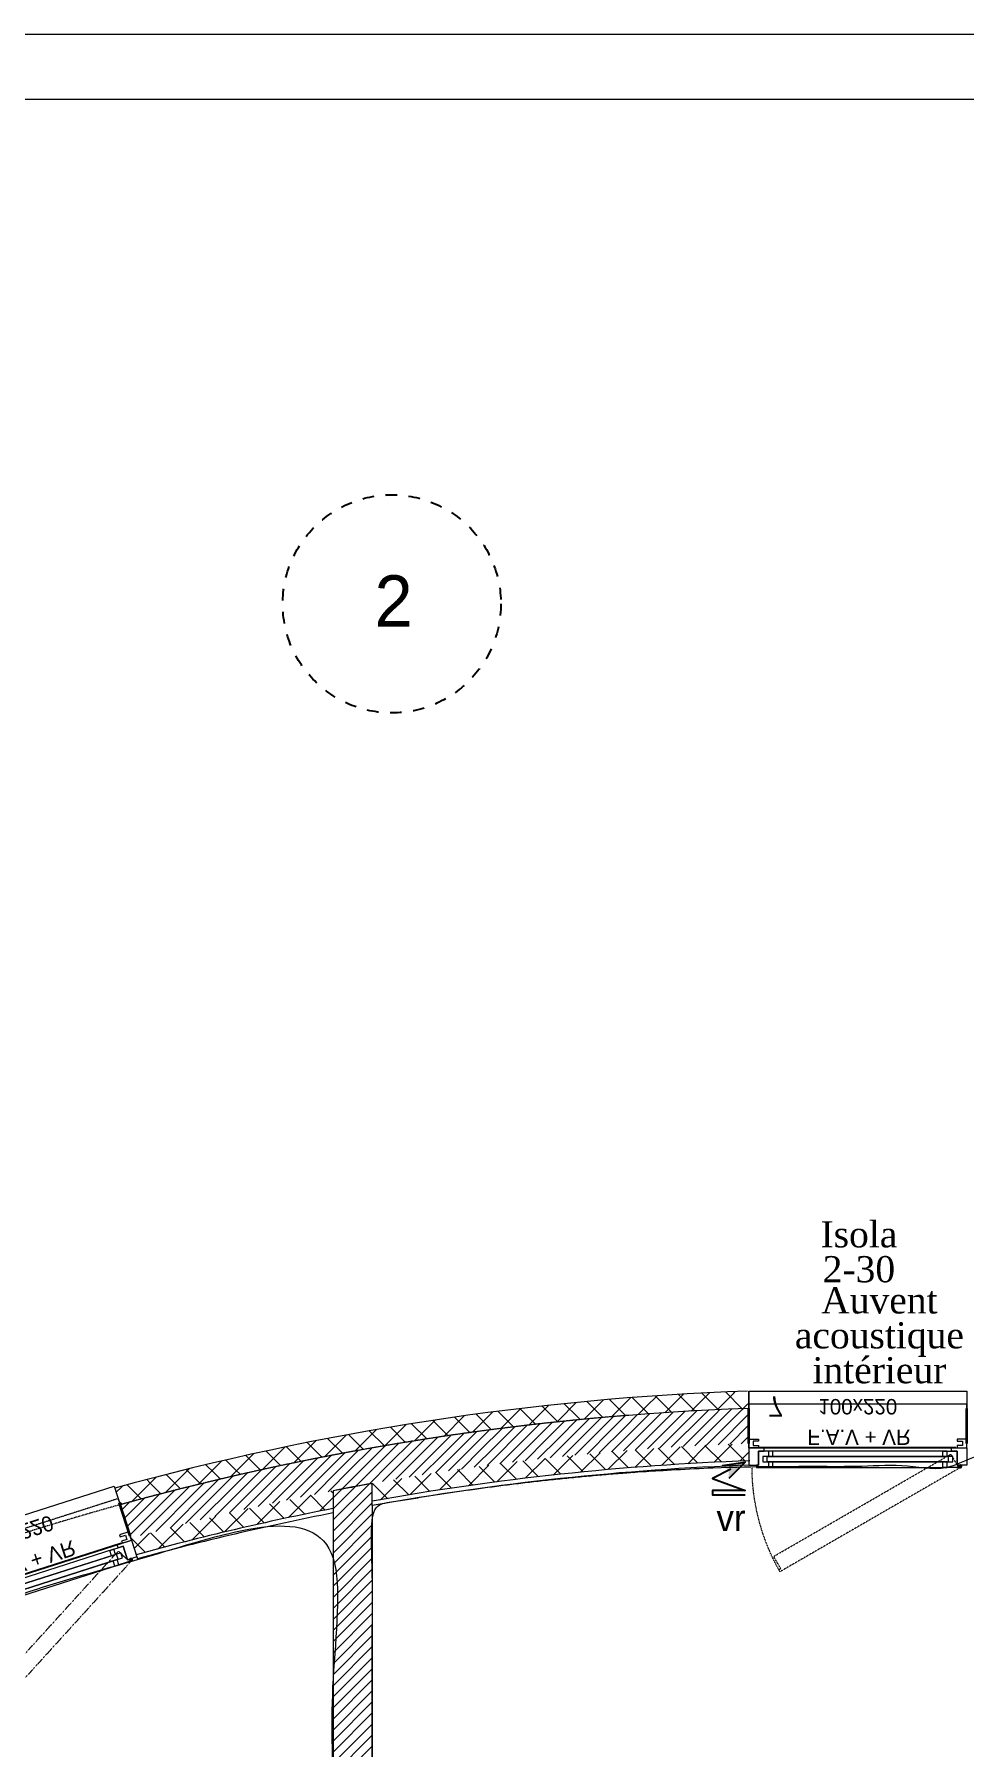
# Model space of a CAD drawing. Header units: centimetres. Extents: x 1724 to 19617, y -6503 to 8072.
# Drawn here: x 4297 to 4724, y 5346 to 6132 of the extents above; entities that cross this region are included whole.
import ezdxf

# ---------------------------------------------------------------- set-up
doc = ezdxf.new("R2010")
doc.units = ezdxf.units.CM
for name, pattern in [('Style de ligne -14', [0.147638, 0.098425, -0.049213]), ('Style de ligne -17', [0.347222, 0.20828, -0.138942]), ('Style de ligne -18', [0.164042, 0.054681, -0.109361]), ('VW-01', [0.41656, 0.20828, -0.20828])]:
    doc.linetypes.add(name, pattern=pattern)
doc.layers.add('B GÈnÈral', color=7, linetype='Continuous', lineweight=5)
doc.layers.add('prlm-ZCARTOUCHE', color=181, linetype='Continuous', lineweight=13)
for name, color, linetype in [('B Général', 252, 'Continuous'), ('C ANNOTATIONS-prestations', 252, 'Continuous'), ('D SURFACES-shab', 252, 'Continuous'), ('prlm-ELEC-CFO', 1, 'Continuous'), ('prlm-VMC', 93, 'Continuous')]:
    doc.layers.add(name, color=color, linetype=linetype)
doc.styles.add('Eurostile', font='Eurosti.TTF')
doc.styles.add('Eurostile (bold)', font='Eurostib.TTF')
doc.styles.add('prlm-elec-cfo', font='comic.ttf', dxfattribs={"height": 12})
doc.styles.add('prlm-vmc', font='pala.ttf', dxfattribs={"height": 14})
pattern_1 = [(225, (0.046, -2.938), (5.656854, -5.656854), []), (315, (0.046, -2.938), (-5.656854, -5.656854), [])]
pattern_2 = [(45, (0.0456, -2.938), (2.4253472, -2.6458333), [])]
pattern_3 = [(45, (0.046, -2.938), (-5.656854, 5.656854), []), (135, (0.046, -2.938), (5.656854, 5.656854), [])]

# ---------------------------------------------------------------- blocks, each defined once
blk = doc.blocks.new('xi.VR')
at = {"layer": 'prlm-ELEC-CFO', "lineweight": 5}
blk.add_hatch(color=0, dxfattribs=at).paths.add_polyline_path([(-3, 6), (-0.1, 3.7), (0, 0), (7.5, 7.5)])
at = {"layer": 'prlm-ELEC-CFO', "color": 0}
for points in [[(0.95, 4.23), (-7.5, 0), (7.5, -5.5), (-7.5, -5.5), (-7.5, -7.5), (7.5, -7.5)], [(-3, 6), (7.5, 7.5), (0, 0)]]:
    blk.add_lwpolyline(points, dxfattribs=at)
blk = doc.blocks.new('F 100x220 (all. vitrée fixe) + VR')
at = {"layer": 'B Général'}
blk.add_line((45, 9), (-45, 9), dxfattribs=at)
at = {"layer": 'B Général', "color": 7, "linetype": 'Continuous', "lineweight": 35}
for p, q in [((-50, 7), (-50, -9)), ((50, 7), (50, -9))]:
    blk.add_line(p, q, dxfattribs=at)
at = {"layer": 'B Général', "color": 7, "linetype": 'Style de ligne -14', "lineweight": 5, "flags": 128}
blk.add_lwpolyline([(-35.69, 65.82), (-36.19, 64.95), (-35.32, 64.45), (-38.57, 58.82), (42.63, 11.94), (45.88, 17.57), (46.75, 17.07), (47.25, 17.93)], close=True, dxfattribs=at)
at = {"layer": 'B Général', "lineweight": 5, "flags": 128}
for points in [[(-43, 10.5), (-43, 9), (-50, 9), (-50, 17), (-45.5, 17), (-45.5, 10.5)], [(-41, 18), (41, 18), (41, 15.5), (-41, 15.5)], [(43, 10.5), (43, 9), (50, 9), (50, 17), (45.5, 17), (45.5, 10.5)], [(-50, 9), (-50, 5), (-45.5, 5), (-45.5, 6), (-48, 6), (-48, 8), (-45.5, 8), (-45.5, 9)], [(-43.5, 15.5), (43.5, 15.5), (43.5, 13), (-43.5, 13)], [(-41, 13), (41, 13), (41, 10.5), (-41, 10.5)], [(50, 9), (50, 5), (45.5, 5), (45.5, 6), (48, 6), (48, 8), (45.5, 8), (45.5, 9)]]:
    blk.add_lwpolyline(points, close=True, dxfattribs=at)
at = {"layer": 'B Général', "color": 7, "linetype": 'Continuous', "lineweight": 5, "flags": 128}
for points in [[(-39, 15.5), (-41.5, 15.5), (-41.5, 13), (-39, 13), (-39, 10.5), (-45.5, 10.5), (-45.5, 17), (-46.5, 17), (-46.5, 18), (-39, 18)], [(39, 15.5), (41.5, 15.5), (41.5, 13), (39, 13), (39, 10.5), (45.5, 10.5), (45.5, 17), (46.5, 17), (46.5, 18), (39, 18)]]:
    blk.add_lwpolyline(points, close=True, dxfattribs=at)
at = {"layer": 'B Général', "color": 7, "linetype": 'Style de ligne -17', "lineweight": 5, "flags": 128}
blk.add_lwpolyline([(-50, 9), (50, 9), (50, -11), (-50, -11)], close=True, dxfattribs=at)
at = {"layer": 'B Général', "lineweight": 13, "flags": 128}
blk.add_lwpolyline([(-50, -9), (-50, -17), (50, -17), (50, -9)], dxfattribs=at)
at = {"layer": 'B Général'}
blk.add_circle((47, 17.5), 0.5, dxfattribs=at)
at = {"layer": 'B Général', "color": 7, "linetype": 'Style de ligne -18', "lineweight": 5}
blk.add_arc((49, 17.5), 97.5, 150.29382, 179.70618, dxfattribs=at)
at = {"layer": 'B Général', "color": 7, "insert": (-23.11, 7.69), "char_height": 7.049, "attachment_point": 1, "line_spacing_factor": 0.895453, "style": 'Eurostile'}
blk.add_mtext('F.A.V + VR', dxfattribs=at)
at = {"layer": 'C ANNOTATIONS-prestations', "insert": (-41.15, -5.2), "char_height": 9.4, "attachment_point": 1, "rotation": 360, "line_spacing_factor": 0.895453, "style": 'Eurostile (bold)'}
blk.add_mtext('7', dxfattribs=at)
at = {"layer": 'C ANNOTATIONS-prestations', "insert": (0, -6.31), "char_height": 7.049, "width": 100, "attachment_point": 2, "rotation": 360, "line_spacing_factor": 0.895453, "style": 'Eurostile'}
blk.add_mtext('100x220', dxfattribs=at)

msp = doc.modelspace()

# ---------------------------------------------------------------- hatches: boundary and pattern name
at = {"layer": 'B GÈnÈral', "linetype": 'Continuous', "lineweight": 5, "true_color": 0x808080}
h = msp.add_hatch(dxfattribs=at)
h.set_pattern_fill('02_ISOLANT', color=8, angle=180, style=0, pattern_type=2)
h.set_pattern_definition(pattern_1)
h.paths.add_polyline_path([(4624.567, 5501.438), (4624.567, 5509.438), (4624.567, 5509.438), (4624.567, 5501.438)])
at = {"layer": 'B GÈnÈral', "linetype": 'Continuous', "lineweight": 5}
h = msp.add_hatch(dxfattribs=at)
h.set_pattern_fill('50_BETON', style=0, pattern_type=2)
h.set_pattern_definition(pattern_2)
h.paths.add_polyline_path([(4624.567, 5485.438), (4624.567, 5501.438), (4624.567, 5501.438), (4624.567, 5485.438)])
at = {"layer": 'B GÈnÈral', "linetype": 'Continuous', "lineweight": 5, "true_color": 0x808080}
h = msp.add_hatch(dxfattribs=at)
h.set_pattern_fill('02_ISOLANT', color=8, angle=180, style=0, pattern_type=2)
h.set_pattern_definition(pattern_1)
h.paths.add_polyline_path([(4624.567, 5477.438), (4624.567, 5485.438), (4624.567, 5485.438), (4624.567, 5477.438)])
h = msp.add_hatch(dxfattribs=at)
h.set_pattern_fill('02_ISOLANT', color=8, style=0, pattern_type=2)
h.set_pattern_definition(pattern_3)
edge = h.paths.add_edge_path()
edge.add_line((4434.01, 5455.597), (4434.01, 5463.747))
edge.add_arc((4667.805, 4257.468), 1228.726, 100.968768, 105.407411)
edge.add_line((4341.356, 5442.035), (4343.795, 5434.409))
edge.add_arc((4667.805, 4257.468), 1220.726, 101.041552, 105.392118, ccw=False)
h = msp.add_hatch(dxfattribs=at)
h.set_pattern_fill('02_ISOLANT', color=8, style=0, pattern_type=2)
h.set_pattern_definition(pattern_3)
edge = h.paths.add_edge_path()
edge.add_line((4434.01, 5463.747), (4452.01, 5467.097))
edge.add_arc((4667.805, 4257.468), 1228.726, 100.115006, 100.968768)
edge.add_line((4434.01, 5463.747), (4434.01, 5463.747))
at = {"layer": 'B GÈnÈral', "linetype": 'Continuous', "lineweight": 5}
h = msp.add_hatch(dxfattribs=at)
h.set_pattern_fill('50_BETON', style=0, pattern_type=2)
h.set_pattern_definition(pattern_2)
h.paths.add_polyline_path([(4452.01, 5019.776), (4452.01, 5467.097), (4434.01, 5463.747), (4434.01, 5019.776)])

# ---------------------------------------------------------------- linework, layer by layer
at = {"layer": 'B Général', "color": 7, "linetype": 'Continuous', "lineweight": 13}
for p, q in [((4624.567, 5509.438), (4624.567, 5475.438)), ((4334.037, 5464.913), (4344.405, 5432.503))]:
    msp.add_line(p, q, dxfattribs=at)
at = {"layer": 'B Général', "color": 7, "linetype": 'Continuous', "lineweight": 18}
for p, q in [((4452.01, 5467.097), (4434.01, 5463.747)), ((4434.01, 5463.747), (4434.01, 5453.559)), ((4452.01, 5456.937), (4452.01, 5467.097)), ((4434.01, 5453.559), (4434.01, 5019.776)), ((4452.01, 5456.937), (4452.01, 5019.776))]:
    msp.add_line(p, q, dxfattribs=at)
at = {"layer": 'B Général', "color": 7, "linetype": 'Continuous', "lineweight": 5}
for p, q in [((4434.01, 5453.559), (4434.01, 5019.776)), ((4452.01, 5456.937), (4452.01, 5019.776))]:
    msp.add_line(p, q, dxfattribs=at)
at = {"layer": 'B Général', "color": 1, "linetype": 'VW-01', "lineweight": 5, "true_color": 0xff0000, "flags": 128}
msp.add_lwpolyline([(4569.481, 5498.311, 0.2972461), (3492.697, 4667.872), (3431.643, 4464.48)], format="xyb", dxfattribs=at)
at = {"layer": 'B Général', "linetype": 'VW-01', "ltscale": 25.4}
msp.add_circle((4460.948, 5870.389), 50, dxfattribs=at)
at = {"layer": 'B Général', "color": 7, "linetype": 'Continuous', "lineweight": 5}
for radius, start, end in [(1252.726, 92.005161, 105.452115), (1228.726, 100.115006, 100.968768), (1228.726, 100.115006, 100.968768), (1228.726, 100.115006, 100.968768), (1220.726, 101.041552, 105.392118), (1220.726, 101.041552, 105.392118), (1218.726, 101.0599, 105.388264)]:
    msp.add_arc((4667.805, 4257.468), radius, start, end, dxfattribs=at)
at = {"layer": 'B Général', "color": 7, "linetype": 'Continuous', "lineweight": 13}
for radius, start, end in [(1252.726, 92.005161, 105.452115), (1218.726, 101.0599, 105.388264)]:
    msp.add_arc((4667.805, 4257.468), radius, start, end, dxfattribs=at)
at = {"layer": 'B Général', "color": 7, "linetype": 'Continuous', "lineweight": 18}
msp.add_arc((4667.805, 4257.468), 1228.726, 100.115006, 100.968768, dxfattribs=at)
msp.add_arc((4667.805, 4257.468), 1228.726, 100.115006, 100.968768, dxfattribs=at)
msp.add_arc((4667.805, 4257.468), 1228.726, 100.115006, 100.968768, dxfattribs=at)
at = {"layer": 'D SURFACES-shab', "lineweight": 18}
msp.add_open_spline([(4152.77, 5061.754), (4152.77, 5047.265), (4152.77, 5032.777), (4225.408, 5032.777), (4298.045, 5032.777), (4298.045, 5028.777), (4298.045, 5024.777), (4366.028, 5024.777), (4434.01, 5024.777), (4434.01, 5239.168), (4434.01, 5453.559), (4247.172, 5417.078), (4072.551, 5320.659), (4072.551, 5191.206), (4072.551, 5061.754), (4112.661, 5061.754), (4152.77, 5061.754)], degree=2, knots=[0, 0, 0, 1, 1, 2, 2, 3, 3, 4, 4, 5, 5, 6, 6, 7, 7, 8, 8, 8], dxfattribs=at)

# ---------------------------------------------------------------- block references
at = {"layer": 'B Général', "color": 7, "xscale": -1, "rotation": 197.7395661318826}
msp.add_blockref('F 100x220 (all. vitrée fixe) + VR', (4291.29, 5434.437), dxfattribs=at)
at = {"layer": 'prlm-ELEC-CFO'}
msp.add_blockref('xi.VR', (4615.446, 5469.357), dxfattribs=at)

# ---------------------------------------------------------------- texts
at = {"layer": 'B Général', "insert": (4453.03, 5883.478), "char_height": 23.496, "attachment_point": 1, "line_spacing_factor": 0.895453, "style": 'Eurostile'}
msp.add_mtext('2', dxfattribs=at)
at = {"layer": 'prlm-VMC', "insert": (4684.462, 5534.928), "char_height": 12, "width": 20.51, "attachment_point": 5, "line_spacing_factor": 0.8, "style": 'prlm-vmc', "bg_fill": 2}
msp.add_mtext('Auvent acoustique intérieur', dxfattribs=at)

# ---------------------------------------------------------------- next in the draw order: texts
at = {"layer": 'prlm-ELEC-CFO', "lineweight": 20, "insert": (4616.457, 5451.308), "char_height": 12, "attachment_point": 5, "line_spacing_factor": 0.8, "style": 'prlm-elec-cfo', "bg_fill": 3, "box_fill_scale": 1.1, "bg_fill_color": 256, "bg_fill_transparency": 0}
msp.add_mtext('vr', dxfattribs=at)
at = {"layer": 'prlm-VMC', "insert": (4675.068, 5573.241), "char_height": 12, "width": 20.51, "attachment_point": 5, "line_spacing_factor": 0.8, "style": 'prlm-vmc', "bg_fill": 3, "box_fill_scale": 1.1, "bg_fill_color": 256, "bg_fill_transparency": 0}
msp.add_mtext('Isola\\P2-30', dxfattribs=at)

# ---------------------------------------------------------------- next in the draw order: hatches: boundary and pattern name
at = {"layer": 'B GÈnÈral', "linetype": 'Continuous', "lineweight": 5, "true_color": 0x808080}
h = msp.add_hatch(dxfattribs=at)
h.set_pattern_fill('02_ISOLANT', color=8, style=0, pattern_type=2)
h.set_pattern_definition(pattern_3)
edge = h.paths.add_edge_path()
edge.add_arc((4667.805, 4257.468), 1244.726, 92.005161, 105.437405)
edge.add_line((4336.477, 5457.287), (4334.037, 5464.913))
edge.add_arc((4667.805, 4257.468), 1252.726, 92.005161, 105.452115, ccw=False)
edge.add_line((4623.973, 5509.427), (4624.252, 5501.432))
at = {"layer": 'B GÈnÈral', "linetype": 'Continuous', "lineweight": 5}
h = msp.add_hatch(dxfattribs=at)
h.set_pattern_fill('50_BETON', style=0, pattern_type=2)
h.set_pattern_definition(pattern_2)
edge = h.paths.add_edge_path()
edge.add_arc((4667.805, 4257.468), 1228.726, 92.005161, 105.407411)
edge.add_line((4341.356, 5442.035), (4336.477, 5457.287))
edge.add_arc((4667.805, 4257.468), 1244.726, 92.005161, 105.437405, ccw=False)
edge.add_line((4624.252, 5501.432), (4624.812, 5485.442))
at = {"layer": 'B GÈnÈral', "linetype": 'Continuous', "lineweight": 5, "true_color": 0x808080}
h = msp.add_hatch(dxfattribs=at)
h.set_pattern_fill('02_ISOLANT', color=8, style=0, pattern_type=2)
h.set_pattern_definition(pattern_3)
edge = h.paths.add_edge_path()
edge.add_line((4452.01, 5467.097), (4452.01, 5458.969))
edge.add_arc((4667.805, 4257.468), 1220.726, 92.005161, 100.181999, ccw=False)
edge.add_line((4625.092, 5477.447), (4624.812, 5485.442))
edge.add_line((4624.812, 5485.442), (4624.812, 5485.442))
edge.add_arc((4667.805, 4257.468), 1228.726, 92.005161, 100.115006)

# ---------------------------------------------------------------- next in the draw order: linework, layer by layer
at = {"layer": 'B Général', "color": 7, "linetype": 'Continuous', "lineweight": 18}
msp.add_arc((4667.805, 4257.468), 1244.726, 92.005161, 105.437405, dxfattribs=at)
at = {"layer": 'B Général', "color": 7, "linetype": 'Continuous', "lineweight": 5}
for radius, end in [(1244.726, 105.437405), (1220.726, 100.181999), (1220.726, 100.181999), (1218.726, 100.198887)]:
    msp.add_arc((4667.805, 4257.468), radius, 92.005161, end, dxfattribs=at)
at = {"layer": 'B Général', "color": 7, "linetype": 'Continuous', "lineweight": 13}
msp.add_arc((4667.805, 4257.468), 1218.726, 92.005161, 100.198887, dxfattribs=at)
at = {"layer": 'D SURFACES-shab', "lineweight": 18}
msp.add_open_spline([(4577.001, 5089.776), (4577.001, 5057.275), (4577.001, 5024.774), (4660.476, 5024.774), (4743.951, 5024.773), (4743.951, 5250.113), (4743.951, 5475.453), (4684.259, 5475.118), (4624.567, 5474.784), (4537.563, 5472.633), (4452.01, 5456.937), (4451.996, 5273.357), (4451.981, 5089.776), (4511.991, 5089.776), (4572.001, 5089.776), (4572.001, 5122.276), (4572.001, 5154.776), (4574.501, 5154.776), (4577.001, 5154.776), (4577.001, 5122.276), (4577.001, 5089.776)], degree=2, knots=[0, 0, 0, 1, 1, 2, 2, 3, 3, 4, 4, 5, 5, 6, 6, 7, 7, 8, 8, 9, 9, 10, 10, 10], dxfattribs=at)
at = {"layer": 'prlm-ZCARTOUCHE'}
for points in [[(1732.891, 6131.57), (14012.17, 6131.57), (14012.17, 878.498), (1732.891, 878.498)], [(1754.341, 6101.831), (13971.838, 6101.831), (13971.838, 914.315), (1754.341, 914.315)]]:
    msp.add_lwpolyline(points, close=True, dxfattribs=at)

# ---------------------------------------------------------------- next in the draw order: block references
at = {"layer": 'B Général', "color": 7, "xscale": -1, "rotation": 180}
msp.add_blockref('F 100x220 (all. vitrée fixe) + VR', (4674.567, 5492.438), dxfattribs=at)

doc.saveas('drawing.dxf')
